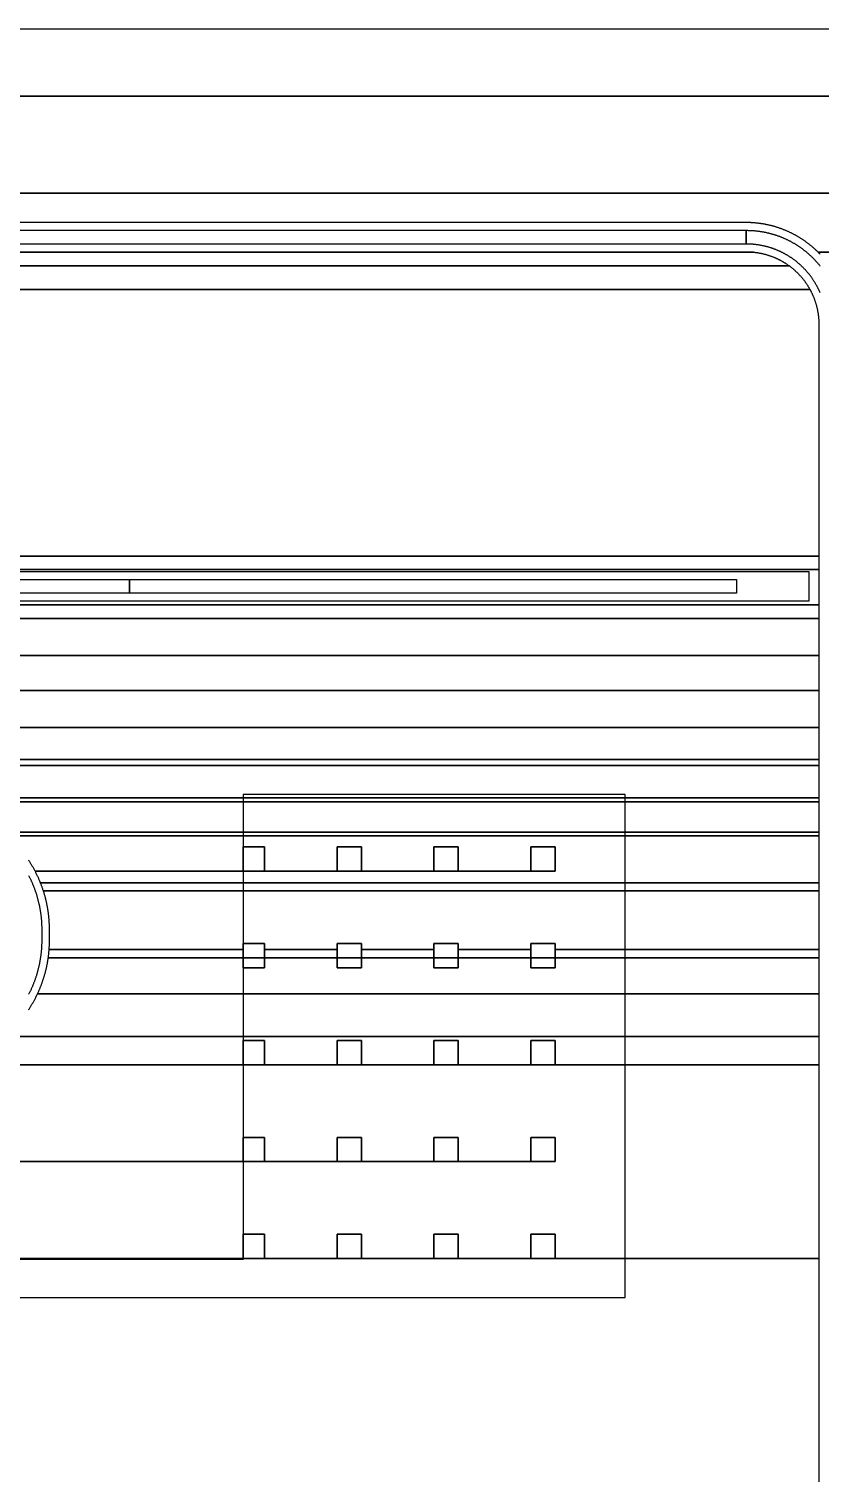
# Model space of a CAD drawing. Extents: x -3500 to 3500, y -3500 to 3500.
# Drawn here: x 1519 to 2336, y 816 to 2307 of the extents above; entities that cross this region are included whole.
import ezdxf

# ---------------------------------------------------------------- set-up
doc = ezdxf.new("R2010")
doc.units = 0
for name, color, linetype in [('L5D0', 3, 'CONTINUOUS'), ('L5D100', 7, 'CONTINUOUS'), ('L5D101', 6, 'CONTINUOUS'), ('L5D11', 2, 'CONTINUOUS'), ('L5D99', 4, 'CONTINUOUS')]:
    doc.layers.add(name, color=color, linetype=linetype)

# ---------------------------------------------------------------- blocks, each defined once
blk = doc.blocks.new('ground_main_5')
at = {"layer": 'L5D0'}
for points in [[(2336.341, 2074.2215), (2335.8945, 2074.6905), (2335.4455, 2075.1565), (2334.9935, 2075.62), (2334.5385, 2076.0805), (2334.0805, 2076.5385), (2333.62, 2076.9935), (2333.1565, 2077.4455), (2332.6905, 2077.8945), (2332.2215, 2078.341), (2331.75, 2078.7845), (2331.2755, 2079.225), (2330.7985, 2079.6625), (2330.319, 2080.097), (2329.8365, 2080.529), (2329.3515, 2080.9575), (2328.864, 2081.383), (2328.3735, 2081.806), (2327.8805, 2082.2255), (2327.385, 2082.642), (2326.887, 2083.0555), (2326.3865, 2083.466), (2325.8835, 2083.8735), (2325.378, 2084.278), (2324.87, 2084.679), (2324.359, 2085.077), (2323.8465, 2085.472), (2323.331, 2085.8635), (2322.813, 2086.252), (2322.293, 2086.6375), (2321.7705, 2087.0195), (2321.2455, 2087.3985), (2320.7185, 2087.774), (2320.1885, 2088.1465), (2319.657, 2088.5155), (2319.123, 2088.8815), (2318.5865, 2089.244), (2318.048, 2089.6035), (2317.5075, 2089.959), (2316.9645, 2090.312), (2316.4195, 2090.661), (2315.872, 2091.007), (2315.323, 2091.3495), (2314.7715, 2091.6885), (2314.218, 2092.024), (2313.662, 2092.3565), (2313.1045, 2092.685), (2312.545, 2093.0105), (2311.9835, 2093.3325), (2311.42, 2093.651), (2310.8545, 2093.966), (2310.287, 2094.2775), (2309.7175, 2094.5855), (2309.146, 2094.89), (2308.573, 2095.191), (2307.998, 2095.4885), (2307.421, 2095.7825), (2306.8425, 2096.0725), (2306.2625, 2096.3595), (2305.68, 2096.6425), (2305.0965, 2096.922), (2304.5105, 2097.198), (2303.9235, 2097.4705), (2303.3345, 2097.7395), (2302.744, 2098.0045), (2302.152, 2098.266), (2301.558, 2098.524), (2300.9625, 2098.778), (2300.3655, 2099.0285), (2299.767, 2099.2755), (2299.1675, 2099.5185), (2298.566, 2099.758), (2297.963, 2099.9935), (2297.3585, 2100.2255), (2296.753, 2100.454), (2296.1455, 2100.6785), (2295.537, 2100.899), (2294.927, 2101.116), (2294.316, 2101.3295), (2293.7035, 2101.539), (2293.0895, 2101.7445), (2292.4745, 2101.9465), (2291.8585, 2102.1445), (2291.241, 2102.339), (2290.622, 2102.5295), (2290.0025, 2102.7165), (2289.3815, 2102.899), (2288.759, 2103.0785), (2288.136, 2103.2535), (2287.512, 2103.425), (2286.8865, 2103.5925), (2286.26, 2103.756), (2285.633, 2103.916), (2285.0045, 2104.072), (2284.3755, 2104.224), (2283.745, 2104.372), (2283.114, 2104.5165), (2282.482, 2104.657), (2281.8495, 2104.7935), (2281.216, 2104.926), (2280.5815, 2105.055), (2279.946, 2105.1795), (2279.31, 2105.3005), (2278.6735, 2105.4175), (2278.036, 2105.5305), (2277.398, 2105.64), (2276.7595, 2105.745), (2276.12, 2105.8465), (2275.48, 2105.9435), (2274.8395, 2106.037), (2274.198, 2106.1265), (2273.5565, 2106.212), (2272.9145, 2106.2935), (2272.2715, 2106.371), (2271.6285, 2106.4445), (2270.985, 2106.5145), (2270.341, 2106.58), (2269.6965, 2106.6415), (2269.0515, 2106.6995), (2268.4065, 2106.753), (2267.761, 2106.803), (2267.1155, 2106.849), (2266.4695, 2106.8905), (2265.823, 2106.9285), (2265.1765, 2106.9625), (2264.53, 2106.9925), (2263.883, 2107.018), (2263.2365, 2107.04), (2262.589, 2107.058), (2261.942, 2107.072), (2261.2945, 2107.082), (2260.6475, 2107.088), (2260, 2107.09), (-2260, 2107.09)], [(-2260, 2076.91), (2260, 2076.91), (2260.5475, 2076.908), (2261.0945, 2076.902), (2261.642, 2076.892), (2262.189, 2076.878), (2262.736, 2076.86), (2263.2825, 2076.838), (2263.8295, 2076.812), (2264.376, 2076.782), (2264.922, 2076.748), (2265.468, 2076.71), (2266.014, 2076.668), (2266.559, 2076.6225), (2267.104, 2076.5725), (2267.649, 2076.5185), (2268.193, 2076.4605), (2268.737, 2076.399), (2269.28, 2076.333), (2269.823, 2076.263), (2270.365, 2076.1895), (2270.907, 2076.1115), (2271.448, 2076.03), (2271.9885, 2075.9445), (2272.5285, 2075.855), (2273.068, 2075.7615), (2273.6065, 2075.664), (2274.144, 2075.5625), (2274.6815, 2075.457), (2275.2175, 2075.348), (2275.753, 2075.235), (2276.2875, 2075.118), (2276.8215, 2074.997), (2277.3545, 2074.872), (2277.8865, 2074.7435), (2278.417, 2074.6105), (2278.947, 2074.474), (2279.476, 2074.334), (2280.004, 2074.1895), (2280.531, 2074.0415), (2281.057, 2073.8895), (2281.5815, 2073.734), (2282.105, 2073.5745), (2282.6275, 2073.411), (2283.1485, 2073.2435), (2283.6685, 2073.0725), (2284.187, 2072.898), (2284.7045, 2072.719), (2285.2205, 2072.537), (2285.735, 2072.3505), (2286.2485, 2072.161), (2286.76, 2071.967), (2287.2705, 2071.77), (2287.7795, 2071.5685), (2288.287, 2071.364), (2288.793, 2071.1555), (2289.2975, 2070.943), (2289.8005, 2070.727), (2290.302, 2070.5075), (2290.8015, 2070.2845), (2291.2995, 2070.0575), (2291.796, 2069.827), (2292.2905, 2069.593), (2292.7835, 2069.3555), (2293.275, 2069.114), (2293.7645, 2068.869), (2294.252, 2068.6205), (2294.738, 2068.3685), (2295.222, 2068.113), (2295.704, 2067.854), (2296.184, 2067.5915), (2296.6625, 2067.325), (2297.1385, 2067.0555), (2297.613, 2066.7825), (2298.085, 2066.506), (2298.5555, 2066.226), (2299.0235, 2065.9425), (2299.49, 2065.656), (2299.954, 2065.3655), (2300.4155, 2065.072), (2300.8755, 2064.775), (2301.333, 2064.475), (2301.7885, 2064.171), (2302.2415, 2063.864), (2302.692, 2063.554), (2303.141, 2063.2405), (2303.587, 2062.9235), (2304.031, 2062.6035), (2304.4725, 2062.28), (-2304.4725, 2062.28)], [(-2304.4725, 2062.28), (2304.4725, 2062.28), (2304.912, 2061.9535), (2305.3485, 2061.624), (2305.783, 2061.291), (2306.215, 2060.955), (2306.6445, 2060.6155), (2307.0715, 2060.2735), (2307.496, 2059.928), (2307.918, 2059.5795), (2308.3375, 2059.2275), (2308.754, 2058.873), (2309.1685, 2058.5155), (2309.58, 2058.1545), (2309.989, 2057.791), (2310.395, 2057.424), (2310.7985, 2057.0545), (2311.1995, 2056.682), (2311.5975, 2056.3065), (2311.993, 2055.928), (2312.3855, 2055.5465), (2312.7755, 2055.1625), (2313.1625, 2054.7755), (2313.5465, 2054.3855), (2313.928, 2053.993), (2314.3065, 2053.5975), (2314.682, 2053.1995), (2315.0545, 2052.7985), (2315.424, 2052.395), (2315.791, 2051.989), (2316.1545, 2051.58), (2316.5155, 2051.1685), (2316.873, 2050.754), (2317.2275, 2050.3375), (2317.5795, 2049.918), (2317.928, 2049.496), (2318.2735, 2049.0715), (2318.6155, 2048.6445), (2318.955, 2048.215), (2319.291, 2047.783), (2319.624, 2047.3485), (2319.9535, 2046.912), (2320.28, 2046.4725), (2320.6035, 2046.031), (2320.9235, 2045.587), (2321.2405, 2045.141), (2321.554, 2044.692), (2321.864, 2044.2415), (2322.171, 2043.7885), (2322.475, 2043.333), (2322.775, 2042.8755), (2323.072, 2042.4155), (2323.3655, 2041.954), (2323.656, 2041.49), (2323.9425, 2041.0235), (2324.226, 2040.5555), (2324.506, 2040.085), (2324.7825, 2039.613), (2325.0555, 2039.1385), (2325.325, 2038.6625), (2325.5915, 2038.184), (2325.854, 2037.704), (2326.113, 2037.222), (2326.3685, 2036.738), (2326.6205, 2036.252), (2326.869, 2035.7645), (2327.114, 2035.275), (2327.3555, 2034.7835), (2327.593, 2034.2905), (2327.827, 2033.796), (2328.0575, 2033.2995), (2328.2845, 2032.8015), (2328.5075, 2032.302), (2328.727, 2031.8005), (2328.943, 2031.2975), (2329.1555, 2030.793), (2329.364, 2030.287), (2329.5685, 2029.7795), (2329.77, 2029.2705), (2329.967, 2028.76), (2330.161, 2028.2485), (2330.3505, 2027.735), (2330.537, 2027.2205), (2330.719, 2026.7045), (2330.898, 2026.187), (2331.0725, 2025.6685), (2331.2435, 2025.1485), (2331.411, 2024.6275), (2331.5745, 2024.105), (2331.734, 2023.5815), (2331.8895, 2023.057), (2332.0415, 2022.531), (2332.1895, 2022.004), (2332.334, 2021.476), (2332.474, 2020.947), (2332.6105, 2020.417), (2332.7435, 2019.8865), (2332.872, 2019.3545), (2332.997, 2018.8215), (2333.118, 2018.2875), (2333.235, 2017.753), (2333.348, 2017.2175), (2333.457, 2016.6815), (2333.5625, 2016.144), (2333.664, 2015.6065), (2333.7615, 2015.068), (2333.855, 2014.5285), (2333.9445, 2013.9885), (2334.03, 2013.448), (2334.1115, 2012.907), (2334.1895, 2012.365), (2334.263, 2011.823), (2334.333, 2011.28), (2334.399, 2010.737), (2334.4605, 2010.193), (2334.5185, 2009.649), (2334.5725, 2009.104), (2334.6225, 2008.559), (2334.668, 2008.014), (2334.71, 2007.468), (2334.748, 2006.922), (2334.782, 2006.376), (2334.812, 2005.8295), (2334.838, 2005.2825), (2334.86, 2004.736), (2334.878, 2004.189), (2334.892, 2003.642), (2334.902, 2003.0945), (2334.908, 2002.5475), (2334.91, 2002), (2334.91, 1748.689), (-396.5985, 1748.689)], [(-396.5985, 1748.689), (2334.91, 1748.689), (2334.91, 1698.2435), (577.7425, 1698.2435)], [(634.961, 1716.41), (2324.91, 1716.41), (2324.91, 1746.59), (634.961, 1746.59)], [(577.7425, 1698.2435), (2334.91, 1698.2435), (2334.91, 1623.922), (535.9925, 1623.922)], [(535.9925, 1623.922), (2334.91, 1623.922), (2334.91, 1552.5415), (551.266, 1552.5415)], [(551.266, 1552.5415), (2334.91, 1552.5415), (2334.91, 1513.103), (599.611, 1513.103)], [(599.611, 1513.103), (2334.91, 1513.103), (2334.91, 1477.758), (1492.475, 1477.758)], [(1492.475, 1477.758), (2334.91, 1477.758), (2334.91, 1417.061), (1534.143, 1417.061), (1533.966, 1417.6045), (1533.7395, 1418.2885), (1533.5085, 1418.9715), (1533.274, 1419.6525), (1533.036, 1420.333), (1532.794, 1421.0115), (1532.548, 1421.689), (1532.2985, 1422.365), (1532.045, 1423.0395), (1531.788, 1423.713), (1531.527, 1424.3845), (1531.2625, 1425.055), (1530.994, 1425.724), (1530.722, 1426.391), (1530.446, 1427.057), (1530.1665, 1427.721), (1529.8835, 1428.384), (1529.5965, 1429.045), (1529.306, 1429.7045), (1529.012, 1430.3625), (1528.714, 1431.0185), (1528.4125, 1431.673), (1528.107, 1432.326), (1527.7985, 1432.977), (1527.486, 1433.6265), (1527.17, 1434.274), (1526.8505, 1434.92), (1526.527, 1435.564), (1526.2005, 1436.2065), (1525.87, 1436.847), (1525.536, 1437.4855), (1525.1985, 1438.122), (1524.8575, 1438.757), (1524.513, 1439.39), (1524.165, 1440.021), (1523.813, 1440.65), (1523.458, 1441.277), (1523.0995, 1441.902), (1522.7375, 1442.525), (1522.372, 1443.1465), (1522.003, 1443.7655), (1521.6305, 1444.3825), (1521.2545, 1444.997), (1520.8755, 1445.61), (1520.4925, 1446.2205), (1520.1065, 1446.829), (1519.717, 1447.4355), (1519.3245, 1448.0395), (1518.928, 1448.6415)], [(1518.928, 1294.3585), (1519.3245, 1294.9605), (1519.717, 1295.5645), (1520.1065, 1296.171), (1520.4925, 1296.7795), (1520.8755, 1297.39), (1521.2545, 1298.003), (1521.6305, 1298.6175), (1522.003, 1299.2345), (1522.372, 1299.8535), (1522.7375, 1300.475), (1523.0995, 1301.098), (1523.458, 1301.723), (1523.813, 1302.35), (1524.165, 1302.979), (1524.513, 1303.61), (1524.8575, 1304.243), (1525.1985, 1304.878), (1525.536, 1305.5145), (1525.87, 1306.153), (1526.2005, 1306.7935), (1526.527, 1307.436), (1526.8505, 1308.08), (1527.17, 1308.726), (1527.486, 1309.3735), (1527.7985, 1310.023), (1528.107, 1310.674), (1528.4125, 1311.327), (1528.714, 1311.9815), (1529.012, 1312.6375), (1529.306, 1313.2955), (1529.5965, 1313.955), (1529.8835, 1314.616), (1530.1665, 1315.279), (1530.446, 1315.943), (1530.722, 1316.609), (1530.994, 1317.276), (1531.2625, 1317.945), (1531.527, 1318.6155), (1531.788, 1319.287), (1532.045, 1319.9605), (1532.2985, 1320.635), (1532.548, 1321.311), (1532.794, 1321.9885), (1533.036, 1322.667), (1533.274, 1323.3475), (1533.5085, 1324.0285), (1533.7395, 1324.7115), (1533.966, 1325.3955), (1534.1895, 1326.0805), (1534.4085, 1326.767), (1534.624, 1327.455), (1534.8355, 1328.1435), (1535.0435, 1328.834), (1535.247, 1329.525), (1535.447, 1330.2175), (1535.6435, 1330.9105), (1535.836, 1331.605), (1536.024, 1332.301), (1536.209, 1332.9975), (1536.3895, 1333.695), (1536.5665, 1334.3935), (1536.739, 1335.0935), (1536.908, 1335.794), (1537.0735, 1336.4955), (1537.2345, 1337.1975), (1537.392, 1337.901), (1537.545, 1338.605), (1537.6945, 1339.31), (1537.84, 1340.016), (1537.9815, 1340.7225), (1538.1195, 1341.43), (1538.253, 1342.138), (1538.383, 1342.847), (1538.5085, 1343.5565), (1538.6305, 1344.2665), (1538.7485, 1344.9775), (1538.862, 1345.6895), (1538.972, 1346.4015), (1539.078, 1347.1145), (1539.18, 1347.8275), (2334.91, 1347.8275), (2334.91, 1266.59), (1494.1125, 1266.59)], [(1494.1125, 1266.59), (2334.91, 1266.59), (2334.91, 786.8215)]]:
    blk.add_lwpolyline(points, dxfattribs=at)
blk.add_lwpolyline([(1539.18, 1347.8275), (1539.278, 1348.5415), (1539.3725, 1349.256), (1539.4625, 1349.971), (1539.5485, 1350.6865), (1539.6305, 1351.4025), (1539.7085, 1352.119), (1539.783, 1352.836), (1539.853, 1353.553), (1539.919, 1354.2705), (1539.9815, 1354.9885), (1540.0395, 1355.707), (1540.0935, 1356.4255), (1540.1435, 1357.1445), (1540.19, 1357.8635), (1540.232, 1358.583), (1540.27, 1359.3025), (1540.304, 1360.0225), (1540.334, 1360.7425), (1540.3605, 1361.4625), (1540.3825, 1362.183), (1540.4005, 1362.9035), (1540.4145, 1363.624), (1540.4245, 1364.3445), (1540.4305, 1365.065), (1540.4325, 1365.7855), (1540.4325, 1377.2145), (1540.4305, 1377.935), (1540.4245, 1378.6555), (1540.4145, 1379.376), (1540.4005, 1380.0965), (1540.3825, 1380.817), (1540.3605, 1381.5375), (1540.334, 1382.2575), (1540.304, 1382.9775), (1540.27, 1383.6975), (1540.232, 1384.417), (1540.19, 1385.1365), (1540.1435, 1385.8555), (1540.0935, 1386.5745), (1540.0395, 1387.293), (1539.9815, 1388.0115), (1539.919, 1388.7295), (1539.853, 1389.447), (1539.783, 1390.164), (1539.7085, 1390.881), (1539.6305, 1391.5975), (1539.5485, 1392.3135), (1539.4625, 1393.029), (1539.3725, 1393.744), (1539.278, 1394.4585), (1539.18, 1395.1725), (1539.078, 1395.8855), (1538.972, 1396.5985), (1538.862, 1397.3105), (1538.7485, 1398.0225), (1538.6305, 1398.7335), (1538.5085, 1399.4435), (1538.383, 1400.153), (1538.253, 1400.862), (1538.1195, 1401.57), (1537.9815, 1402.2775), (1537.84, 1402.984), (1537.6945, 1403.69), (1537.545, 1404.395), (1537.392, 1405.099), (1537.2345, 1405.8025), (1537.0735, 1406.5045), (1536.908, 1407.206), (1536.739, 1407.9065), (1536.5665, 1408.6065), (1536.3895, 1409.305), (1536.209, 1410.0025), (1536.024, 1410.699), (1535.836, 1411.395), (1535.6435, 1412.0895), (1535.447, 1412.7825), (1535.247, 1413.475), (1535.0435, 1414.166), (1534.8355, 1414.8565), (1534.624, 1415.545), (1534.4085, 1416.233), (1534.1895, 1416.9195), (1534.143, 1417.061), (2334.91, 1417.061), (2334.91, 1347.8275)], close=True, dxfattribs=at)
blk = doc.blocks.new('TOP_main_5_Cheese_diff')
at = {"layer": 'L5D101'}
for points in [[(1740.4, 1437.5), (1740.4, 1462.5), (1762.5, 1462.5), (1762.5, 1437.5)], [(1837.5, 1437.5), (1837.5, 1462.5), (1862.5, 1462.5), (1862.5, 1437.5)], [(1937.5, 1437.5), (1937.5, 1462.5), (1962.5, 1462.5), (1962.5, 1437.5)], [(2037.5, 1437.5), (2037.5, 1462.5), (2062.5, 1462.5), (2062.5, 1437.5)], [(1740.4, 1337.5), (1740.4, 1362.5), (1762.5, 1362.5), (1762.5, 1337.5)], [(1837.5, 1337.5), (1837.5, 1362.5), (1862.5, 1362.5), (1862.5, 1337.5)], [(1937.5, 1337.5), (1937.5, 1362.5), (1962.5, 1362.5), (1962.5, 1337.5)], [(2037.5, 1337.5), (2037.5, 1362.5), (2062.5, 1362.5), (2062.5, 1337.5)], [(1740.4, 1237.5), (1740.4, 1262.5), (1762.5, 1262.5), (1762.5, 1237.5)], [(1837.5, 1237.5), (1837.5, 1262.5), (1862.5, 1262.5), (1862.5, 1237.5)], [(1937.5, 1237.5), (1937.5, 1262.5), (1962.5, 1262.5), (1962.5, 1237.5)], [(2037.5, 1237.5), (2037.5, 1262.5), (2062.5, 1262.5), (2062.5, 1237.5)], [(1740.4, 1137.5), (1740.4, 1162.5), (1762.5, 1162.5), (1762.5, 1137.5)], [(1837.5, 1137.5), (1837.5, 1162.5), (1862.5, 1162.5), (1862.5, 1137.5)], [(1937.5, 1137.5), (1937.5, 1162.5), (1962.5, 1162.5), (1962.5, 1137.5)], [(2037.5, 1137.5), (2037.5, 1162.5), (2062.5, 1162.5), (2062.5, 1137.5)], [(1740.4, 1037.5), (1740.4, 1062.5), (1762.5, 1062.5), (1762.5, 1037.5)], [(1837.5, 1037.5), (1837.5, 1062.5), (1862.5, 1062.5), (1862.5, 1037.5)], [(1937.5, 1037.5), (1937.5, 1062.5), (1962.5, 1062.5), (1962.5, 1037.5)], [(2037.5, 1037.5), (2037.5, 1062.5), (2062.5, 1062.5), (2062.5, 1037.5)]]:
    blk.add_lwpolyline(points, close=True, dxfattribs=at)
blk = doc.blocks.new('TOP_main_5_Cheese_100')
at = {"layer": 'L5D100'}
for points in [[(-2637.5, 2137.5), (2637.5, 2137.5)], [(2637.5, 2137.5), (-2637.5, 2137.5)], [(-2637.5, 2237.5), (2637.5, 2237.5)], [(2637.5, 2237.5), (-2637.5, 2237.5)], [(3500, 2076.5385), (2334.0805, 2076.5385), (2333.62, 2076.9935), (2333.1565, 2077.4455), (2332.6905, 2077.8945), (2332.2215, 2078.341), (2331.75, 2078.7845), (2331.2755, 2079.225), (2330.7985, 2079.6625), (2330.319, 2080.097), (2329.8365, 2080.529), (2329.3515, 2080.9575), (2328.864, 2081.383), (2328.3735, 2081.806), (2327.8805, 2082.2255), (2327.385, 2082.642), (2326.887, 2083.0555), (2326.3865, 2083.466), (2325.8835, 2083.8735), (2325.378, 2084.278), (2324.87, 2084.679), (2324.359, 2085.077), (2323.8465, 2085.472), (2323.331, 2085.8635), (2322.813, 2086.252), (2322.293, 2086.6375), (2321.7705, 2087.0195), (2321.2455, 2087.3985), (2320.7185, 2087.774), (2320.1885, 2088.1465), (2319.657, 2088.5155), (2319.123, 2088.8815), (2318.5865, 2089.244), (2318.048, 2089.6035), (2317.5075, 2089.959), (2316.9645, 2090.312), (2316.4195, 2090.661), (2315.872, 2091.007), (2315.323, 2091.3495), (2314.7715, 2091.6885), (2314.218, 2092.024), (2313.662, 2092.3565), (2313.1045, 2092.685), (2312.545, 2093.0105), (2311.9835, 2093.3325), (2311.42, 2093.651), (2310.8545, 2093.966), (2310.287, 2094.2775), (2309.7175, 2094.5855), (2309.146, 2094.89), (2308.573, 2095.191), (2307.998, 2095.4885), (2307.421, 2095.7825), (2306.8425, 2096.0725), (2306.2625, 2096.3595), (2305.68, 2096.6425), (2305.0965, 2096.922), (2304.5105, 2097.198), (2303.9235, 2097.4705), (2303.3345, 2097.7395), (2302.744, 2098.0045), (2302.152, 2098.266), (2301.558, 2098.524), (2300.9625, 2098.778), (2300.3655, 2099.0285), (2299.767, 2099.2755), (2299.1675, 2099.5185), (2298.566, 2099.758), (2297.963, 2099.9935), (2297.3585, 2100.2255), (2296.753, 2100.454), (2296.1455, 2100.6785), (2295.537, 2100.899), (2294.927, 2101.116), (2294.316, 2101.3295), (2293.7035, 2101.539), (2293.0895, 2101.7445), (2292.4745, 2101.9465), (2291.8585, 2102.1445), (2291.241, 2102.339), (2290.622, 2102.5295), (2290.0025, 2102.7165), (2289.3815, 2102.899), (2288.759, 2103.0785), (2288.136, 2103.2535), (2287.512, 2103.425), (2286.8865, 2103.5925), (2286.26, 2103.756), (2285.633, 2103.916), (2285.0045, 2104.072), (2284.3755, 2104.224), (2283.745, 2104.372), (2283.114, 2104.5165), (2282.482, 2104.657), (2281.8495, 2104.7935), (2281.216, 2104.926), (2280.5815, 2105.055), (2279.946, 2105.1795), (2279.31, 2105.3005), (2278.6735, 2105.4175), (2278.036, 2105.5305), (2277.398, 2105.64), (2276.7595, 2105.745), (2276.12, 2105.8465), (2275.48, 2105.9435), (2274.8395, 2106.037), (2274.198, 2106.1265), (2273.5565, 2106.212), (2272.9145, 2106.2935), (2272.2715, 2106.371), (2271.6285, 2106.4445), (2270.985, 2106.5145), (2270.341, 2106.58), (2269.6965, 2106.6415), (2269.0515, 2106.6995), (2268.4065, 2106.753), (2267.761, 2106.803), (2267.1155, 2106.849), (2266.4695, 2106.8905), (2265.823, 2106.9285), (2265.1765, 2106.9625), (2264.53, 2106.9925), (2263.883, 2107.018), (2263.2365, 2107.04), (2262.589, 2107.058), (2261.942, 2107.072), (2261.2945, 2107.082), (2260.6475, 2107.088), (2260, 2107.09), (-2260, 2107.09)], [(-2267.448, 2076.5385), (2267.448, 2076.5385), (2267.649, 2076.5185), (2268.193, 2076.4605), (2268.737, 2076.399), (2269.28, 2076.333), (2269.823, 2076.263), (2270.365, 2076.1895), (2270.907, 2076.1115), (2271.448, 2076.03), (2271.9885, 2075.9445), (2272.5285, 2075.855), (2273.068, 2075.7615), (2273.6065, 2075.664), (2274.144, 2075.5625), (2274.6815, 2075.457), (2275.2175, 2075.348), (2275.753, 2075.235), (2276.2875, 2075.118), (2276.8215, 2074.997), (2277.3545, 2074.872), (2277.8865, 2074.7435), (2278.417, 2074.6105), (2278.947, 2074.474), (2279.476, 2074.334), (2280.004, 2074.1895), (2280.531, 2074.0415), (2281.057, 2073.8895), (2281.5815, 2073.734), (2282.105, 2073.5745), (2282.6275, 2073.411), (2283.1485, 2073.2435), (2283.6685, 2073.0725), (2284.187, 2072.898), (2284.7045, 2072.719), (2285.2205, 2072.537), (2285.735, 2072.3505), (2286.2485, 2072.161), (2286.76, 2071.967), (2287.2705, 2071.77), (2287.7795, 2071.5685), (2288.287, 2071.364), (2288.793, 2071.1555), (2289.2975, 2070.943), (2289.8005, 2070.727), (2290.302, 2070.5075), (2290.8015, 2070.2845), (2291.2995, 2070.0575), (2291.796, 2069.827), (2292.2905, 2069.593), (2292.7835, 2069.3555), (2293.275, 2069.114), (2293.7645, 2068.869), (2294.252, 2068.6205), (2294.738, 2068.3685), (2295.222, 2068.113), (2295.704, 2067.854), (2296.184, 2067.5915), (2296.6625, 2067.325), (2297.1385, 2067.0555), (2297.613, 2066.7825), (2298.085, 2066.506), (2298.5555, 2066.226), (2299.0235, 2065.9425), (2299.49, 2065.656), (2299.954, 2065.3655), (2300.4155, 2065.072), (2300.8755, 2064.775), (2301.333, 2064.475), (2301.7885, 2064.171), (2302.2415, 2063.864), (2302.692, 2063.554), (2303.141, 2063.2405), (2303.587, 2062.9235), (2304.031, 2062.6035), (2304.4725, 2062.28), (2304.912, 2061.9535), (2305.3485, 2061.624), (2305.783, 2061.291), (2306.215, 2060.955), (2306.6445, 2060.6155), (2307.0715, 2060.2735), (2307.496, 2059.928), (2307.918, 2059.5795), (2308.3375, 2059.2275), (2308.754, 2058.873), (2309.1685, 2058.5155), (2309.58, 2058.1545), (2309.989, 2057.791), (2310.395, 2057.424), (2310.7985, 2057.0545), (2311.1995, 2056.682), (2311.5975, 2056.3065), (2311.993, 2055.928), (2312.3855, 2055.5465), (2312.7755, 2055.1625), (2313.1625, 2054.7755), (2313.5465, 2054.3855), (2313.928, 2053.993), (2314.3065, 2053.5975), (2314.682, 2053.1995), (2315.0545, 2052.7985), (2315.424, 2052.395), (2315.791, 2051.989), (2316.1545, 2051.58), (2316.5155, 2051.1685), (2316.873, 2050.754), (2317.2275, 2050.3375), (2317.5795, 2049.918), (2317.928, 2049.496), (2318.2735, 2049.0715), (2318.6155, 2048.6445), (2318.955, 2048.215), (2319.291, 2047.783), (2319.624, 2047.3485), (2319.9535, 2046.912), (2320.28, 2046.4725), (2320.6035, 2046.031), (2320.9235, 2045.587), (2321.2405, 2045.141), (2321.554, 2044.692), (2321.864, 2044.2415), (2322.171, 2043.7885), (2322.475, 2043.333), (2322.775, 2042.8755), (2323.072, 2042.4155), (2323.3655, 2041.954), (2323.656, 2041.49), (2323.9425, 2041.0235), (2324.226, 2040.5555), (2324.506, 2040.085), (2324.7825, 2039.613), (2325.0555, 2039.1385), (2325.325, 2038.6625), (2325.5915, 2038.184), (2325.6125, 2038.1455), (-2325.6125, 2038.1455)], [(-2260, 2076.91), (2260, 2076.91), (2260.5475, 2076.908), (2261.0945, 2076.902), (2261.642, 2076.892), (2262.189, 2076.878), (2262.736, 2076.86), (2263.2825, 2076.838), (2263.8295, 2076.812), (2264.376, 2076.782), (2264.922, 2076.748), (2265.468, 2076.71), (2266.014, 2076.668), (2266.559, 2076.6225), (2267.104, 2076.5725), (2267.448, 2076.5385), (-2267.448, 2076.5385)], [(2336.341, 2074.2215), (2335.8945, 2074.6905), (2335.4455, 2075.1565), (2334.9935, 2075.62), (2334.5385, 2076.0805), (2334.0805, 2076.5385), (3500, 2076.5385)], [(-2325.6125, 2038.1455), (2325.6125, 2038.1455), (2325.854, 2037.704), (2326.113, 2037.222), (2326.3685, 2036.738), (2326.6205, 2036.252), (2326.869, 2035.7645), (2327.114, 2035.275), (2327.3555, 2034.7835), (2327.593, 2034.2905), (2327.827, 2033.796), (2328.0575, 2033.2995), (2328.2845, 2032.8015), (2328.5075, 2032.302), (2328.727, 2031.8005), (2328.943, 2031.2975), (2329.1555, 2030.793), (2329.364, 2030.287), (2329.5685, 2029.7795), (2329.77, 2029.2705), (2329.967, 2028.76), (2330.161, 2028.2485), (2330.3505, 2027.735), (2330.537, 2027.2205), (2330.719, 2026.7045), (2330.898, 2026.187), (2331.0725, 2025.6685), (2331.2435, 2025.1485), (2331.411, 2024.6275), (2331.5745, 2024.105), (2331.734, 2023.5815), (2331.8895, 2023.057), (2332.0415, 2022.531), (2332.1895, 2022.004), (2332.334, 2021.476), (2332.474, 2020.947), (2332.6105, 2020.417), (2332.7435, 2019.8865), (2332.872, 2019.3545), (2332.997, 2018.8215), (2333.118, 2018.2875), (2333.235, 2017.753), (2333.348, 2017.2175), (2333.457, 2016.6815), (2333.5625, 2016.144), (2333.664, 2015.6065), (2333.7615, 2015.068), (2333.855, 2014.5285), (2333.9445, 2013.9885), (2334.03, 2013.448), (2334.1115, 2012.907), (2334.1895, 2012.365), (2334.263, 2011.823), (2334.333, 2011.28), (2334.399, 2010.737), (2334.4605, 2010.193), (2334.5185, 2009.649), (2334.5725, 2009.104), (2334.6225, 2008.559), (2334.668, 2008.014), (2334.71, 2007.468), (2334.748, 2006.922), (2334.782, 2006.376), (2334.812, 2005.8295), (2334.838, 2005.2825), (2334.86, 2004.736), (2334.878, 2004.189), (2334.892, 2003.642), (2334.902, 2003.0945), (2334.908, 2002.5475), (2334.91, 2002), (2334.91, 1762.5), (-2334.91, 1762.5)], [(262.5, 1762.5), (2334.91, 1762.5), (2334.91, 1712.2545), (606.5515, 1712.2545)], [(634.961, 1716.41), (2324.91, 1716.41), (2324.91, 1746.59), (634.961, 1746.59)], [(606.5515, 1712.2545), (2334.91, 1712.2545), (2334.91, 1660.152), (545.5405, 1660.152)], [(545.5405, 1660.152), (2334.91, 1660.152), (2334.91, 1585.6115), (537.8385, 1585.6115)], [(537.8385, 1585.6115), (2334.91, 1585.6115), (2334.91, 1546.3165), (555.5685, 1546.3165)], [(555.5685, 1546.3165), (2334.91, 1546.3165), (2334.91, 1509.037), (613.0635, 1509.037)], [(613.0635, 1509.037), (2334.91, 1509.037), (2334.91, 1473.826), (1497.104, 1473.826)], [(1497.104, 1473.826), (2334.91, 1473.826), (2334.91, 1425.209), (1531.2005, 1425.209), (1530.994, 1425.724), (1530.722, 1426.391), (1530.446, 1427.057), (1530.1665, 1427.721), (1529.8835, 1428.384), (1529.5965, 1429.045), (1529.306, 1429.7045), (1529.012, 1430.3625), (1528.714, 1431.0185), (1528.4125, 1431.673), (1528.107, 1432.326), (1527.7985, 1432.977), (1527.486, 1433.6265), (1527.17, 1434.274), (1526.8505, 1434.92), (1526.527, 1435.564), (1526.2005, 1436.2065), (1525.87, 1436.847), (1525.536, 1437.4855), (1525.528, 1437.5), (1740.4325, 1437.5), (1762.5, 1437.5), (1837.5, 1437.5), (1862.5, 1437.5), (1937.5, 1437.5), (1962.5, 1437.5), (2037.5, 1437.5), (2062.5, 1437.5), (2062.5, 1462.5), (2037.5, 1462.5), (2037.5, 1437.5), (1962.5, 1437.5), (1962.5, 1462.5), (1937.5, 1462.5), (1937.5, 1437.5), (1862.5, 1437.5), (1862.5, 1462.5), (1837.5, 1462.5), (1837.5, 1437.5), (1762.5, 1437.5), (1762.5, 1462.5), (1740.4325, 1462.5), (1740.4325, 1437.5), (1525.528, 1437.5), (1525.1985, 1438.122), (1524.8575, 1438.757), (1524.513, 1439.39), (1524.165, 1440.021), (1523.813, 1440.65), (1523.458, 1441.277), (1523.0995, 1441.902), (1522.7375, 1442.525), (1522.372, 1443.1465), (1522.003, 1443.7655), (1521.6305, 1444.3825), (1521.2545, 1444.997), (1520.8755, 1445.61), (1520.4925, 1446.2205), (1520.1065, 1446.829), (1519.717, 1447.4355), (1519.3245, 1448.0395), (1518.928, 1448.6415)], [(1518.928, 1294.3585), (1519.3245, 1294.9605), (1519.717, 1295.5645), (1520.1065, 1296.171), (1520.4925, 1296.7795), (1520.8755, 1297.39), (1521.2545, 1298.003), (1521.6305, 1298.6175), (1522.003, 1299.2345), (1522.372, 1299.8535), (1522.7375, 1300.475), (1523.0995, 1301.098), (1523.458, 1301.723), (1523.813, 1302.35), (1524.165, 1302.979), (1524.513, 1303.61), (1524.8575, 1304.243), (1525.1985, 1304.878), (1525.536, 1305.5145), (1525.87, 1306.153), (1526.2005, 1306.7935), (1526.527, 1307.436), (1526.8505, 1308.08), (1527.17, 1308.726), (1527.486, 1309.3735), (1527.7985, 1310.023), (1528.107, 1310.674), (2334.91, 1310.674), (2334.91, 1237.5), (2062.5, 1237.5), (2062.5, 1262.5), (2037.5, 1262.5), (2037.5, 1237.5), (1962.5, 1237.5), (1962.5, 1262.5), (1937.5, 1262.5), (1937.5, 1237.5), (1862.5, 1237.5), (1862.5, 1262.5), (1837.5, 1262.5), (1837.5, 1237.5), (1762.5, 1237.5), (1762.5, 1262.5), (1740.4325, 1262.5), (1740.4325, 1237.5), (1427.812, 1237.5)], [(653.4365, 1137.5), (1740.4325, 1137.5), (1762.5, 1137.5), (1837.5, 1137.5), (1862.5, 1137.5), (1937.5, 1137.5), (1962.5, 1137.5), (2037.5, 1137.5), (2062.5, 1137.5), (2062.5, 1162.5), (2037.5, 1162.5), (2037.5, 1137.5), (1962.5, 1137.5), (1962.5, 1162.5), (1937.5, 1162.5), (1937.5, 1137.5), (1862.5, 1137.5), (1862.5, 1162.5), (1837.5, 1162.5), (1837.5, 1137.5), (1762.5, 1137.5), (1762.5, 1162.5), (1740.4325, 1162.5), (1740.4325, 1137.5), (653.4365, 1137.5)], [(1427.812, 1237.5), (2334.91, 1237.5), (2334.91, 1037.5), (2062.5, 1037.5), (2062.5, 1062.5), (2037.5, 1062.5), (2037.5, 1037.5), (1962.5, 1037.5), (1962.5, 1062.5), (1937.5, 1062.5), (1937.5, 1037.5), (1862.5, 1037.5), (1862.5, 1062.5), (1837.5, 1062.5), (1837.5, 1037.5), (1762.5, 1037.5), (1762.5, 1062.5), (1740.4325, 1062.5), (1740.4325, 1037.5), (653.4365, 1037.5)], [(-2334.91, 1037.5), (2334.91, 1037.5), (2334.91, 797.063), (2324.91, 797.063), (2324.91, 797.135), (459.8255, 797.135), (459.14, 797.133), (458.4545, 797.127), (457.7685, 797.117), (457.083, 797.103), (456.3975, 797.085), (455.712, 797.063), (-559.255, 797.063)]]:
    blk.add_lwpolyline(points, dxfattribs=at)
for points in [[(1540.0915, 1356.3985), (1540.0935, 1356.4255), (1540.1435, 1357.1445), (1540.19, 1357.8635), (1540.232, 1358.583), (1540.27, 1359.3025), (1540.304, 1360.0225), (1540.334, 1360.7425), (1540.3605, 1361.4625), (1540.3825, 1362.183), (1540.4005, 1362.9035), (1540.4145, 1363.624), (1540.4245, 1364.3445), (1540.4305, 1365.065), (1540.4325, 1365.7855), (1540.4325, 1377.2145), (1540.4305, 1377.935), (1540.4245, 1378.6555), (1540.4145, 1379.376), (1540.4005, 1380.0965), (1540.3825, 1380.817), (1540.3605, 1381.5375), (1540.334, 1382.2575), (1540.304, 1382.9775), (1540.27, 1383.6975), (1540.232, 1384.417), (1540.19, 1385.1365), (1540.1435, 1385.8555), (1540.0935, 1386.5745), (1540.0395, 1387.293), (1539.9815, 1388.0115), (1539.919, 1388.7295), (1539.853, 1389.447), (1539.783, 1390.164), (1539.7085, 1390.881), (1539.6305, 1391.5975), (1539.5485, 1392.3135), (1539.4625, 1393.029), (1539.3725, 1393.744), (1539.278, 1394.4585), (1539.18, 1395.1725), (1539.078, 1395.8855), (1538.972, 1396.5985), (1538.862, 1397.3105), (1538.7485, 1398.0225), (1538.6305, 1398.7335), (1538.5085, 1399.4435), (1538.383, 1400.153), (1538.253, 1400.862), (1538.1195, 1401.57), (1537.9815, 1402.2775), (1537.84, 1402.984), (1537.6945, 1403.69), (1537.545, 1404.395), (1537.392, 1405.099), (1537.2345, 1405.8025), (1537.0735, 1406.5045), (1536.908, 1407.206), (1536.739, 1407.9065), (1536.5665, 1408.6065), (1536.3895, 1409.305), (1536.209, 1410.0025), (1536.024, 1410.699), (1535.836, 1411.395), (1535.6435, 1412.0895), (1535.447, 1412.7825), (1535.247, 1413.475), (1535.0435, 1414.166), (1534.8355, 1414.8565), (1534.624, 1415.545), (1534.4085, 1416.233), (1534.1895, 1416.9195), (1534.143, 1417.061), (1533.966, 1417.6045), (1533.7395, 1418.2885), (1533.5085, 1418.9715), (1533.274, 1419.6525), (1533.036, 1420.333), (1532.794, 1421.0115), (1532.548, 1421.689), (1532.2985, 1422.365), (1532.045, 1423.0395), (1531.788, 1423.713), (1531.527, 1424.3845), (1531.2625, 1425.055), (1531.2005, 1425.209), (2334.91, 1425.209), (2334.91, 1356.3985), (2062.5, 1356.3985), (2062.5, 1362.5), (2037.5, 1362.5), (2037.5, 1356.3985), (1962.5, 1356.3985), (1962.5, 1362.5), (1937.5, 1362.5), (1937.5, 1356.3985), (1862.5, 1356.3985), (1862.5, 1362.5), (1837.5, 1362.5), (1837.5, 1356.3985), (1762.5, 1356.3985), (1762.5, 1362.5), (1740.4325, 1362.5), (1740.4325, 1356.3985)], [(1528.107, 1310.674), (1528.4125, 1311.327), (1528.714, 1311.9815), (1529.012, 1312.6375), (1529.306, 1313.2955), (1529.5965, 1313.955), (1529.8835, 1314.616), (1530.1665, 1315.279), (1530.446, 1315.943), (1530.722, 1316.609), (1530.994, 1317.276), (1531.2625, 1317.945), (1531.527, 1318.6155), (1531.788, 1319.287), (1532.045, 1319.9605), (1532.2985, 1320.635), (1532.548, 1321.311), (1532.794, 1321.9885), (1533.036, 1322.667), (1533.274, 1323.3475), (1533.5085, 1324.0285), (1533.7395, 1324.7115), (1533.966, 1325.3955), (1534.1895, 1326.0805), (1534.4085, 1326.767), (1534.624, 1327.455), (1534.8355, 1328.1435), (1535.0435, 1328.834), (1535.247, 1329.525), (1535.447, 1330.2175), (1535.6435, 1330.9105), (1535.836, 1331.605), (1536.024, 1332.301), (1536.209, 1332.9975), (1536.3895, 1333.695), (1536.5665, 1334.3935), (1536.739, 1335.0935), (1536.908, 1335.794), (1537.0735, 1336.4955), (1537.2345, 1337.1975), (1537.392, 1337.901), (1537.545, 1338.605), (1537.6945, 1339.31), (1537.84, 1340.016), (1537.9815, 1340.7225), (1538.1195, 1341.43), (1538.253, 1342.138), (1538.383, 1342.847), (1538.5085, 1343.5565), (1538.6305, 1344.2665), (1538.7485, 1344.9775), (1538.862, 1345.6895), (1538.972, 1346.4015), (1539.078, 1347.1145), (1539.18, 1347.8275), (1539.278, 1348.5415), (1539.3725, 1349.256), (1539.4625, 1349.971), (1539.5485, 1350.6865), (1539.6305, 1351.4025), (1539.7085, 1352.119), (1539.783, 1352.836), (1539.853, 1353.553), (1539.919, 1354.2705), (1539.9815, 1354.9885), (1540.0395, 1355.707), (1540.0915, 1356.3985), (1740.4325, 1356.3985), (1740.4325, 1337.5), (1762.5, 1337.5), (1762.5, 1356.3985), (1837.5, 1356.3985), (1837.5, 1337.5), (1862.5, 1337.5), (1862.5, 1356.3985), (1937.5, 1356.3985), (1937.5, 1337.5), (1962.5, 1337.5), (1962.5, 1356.3985), (2037.5, 1356.3985), (2037.5, 1337.5), (2062.5, 1337.5), (2062.5, 1356.3985), (2334.91, 1356.3985), (2334.91, 1310.674)]]:
    blk.add_lwpolyline(points, close=True, dxfattribs=at)
blk = doc.blocks.new('TOP_main_5')
at = {"layer": 'L5D11'}
for points in [[(-2260, 2099.09), (2260, 2099.09), (2260, 2084.91), (-2260, 2084.91)], [(2336.264, 2034.525), (2336.036, 2035.0545), (2335.8045, 2035.582), (2335.569, 2036.108), (2335.3305, 2036.6325), (2335.088, 2037.1555), (2334.8415, 2037.6765), (2334.592, 2038.1955), (2334.3385, 2038.713), (2334.0815, 2039.229), (2333.821, 2039.743), (2333.557, 2040.255), (2333.289, 2040.7655), (2333.018, 2041.274), (2332.743, 2041.7805), (2332.465, 2042.285), (2332.1835, 2042.788), (2331.898, 2043.2885), (2331.6095, 2043.7875), (2331.317, 2044.284), (2331.0215, 2044.7785), (2330.7225, 2045.271), (2330.42, 2045.7615), (2330.114, 2046.25), (2329.805, 2046.7365), (2329.4925, 2047.2205), (2329.1765, 2047.7025), (2328.857, 2048.182), (2328.5345, 2048.6595), (2328.2085, 2049.1345), (2327.879, 2049.6075), (2327.5465, 2050.0785), (2327.211, 2050.5465), (2326.872, 2051.0125), (2326.5295, 2051.476), (2326.184, 2051.9375), (2325.8355, 2052.396), (2325.4835, 2052.8525), (2325.1285, 2053.3065), (2324.7705, 2053.758), (2324.409, 2054.207), (2324.0445, 2054.653), (2323.677, 2055.097), (2323.3065, 2055.5385), (2322.933, 2055.977), (2322.556, 2056.413), (2322.1765, 2056.8465), (2321.794, 2057.2775), (2321.408, 2057.7055), (2321.0195, 2058.131), (2320.628, 2058.554), (2320.2335, 2058.974), (2319.836, 2059.391), (2319.4355, 2059.8055), (2319.0325, 2060.2175), (2318.626, 2060.626), (2318.2175, 2061.0325), (2317.8055, 2061.4355), (2317.391, 2061.836), (2316.974, 2062.2335), (2316.554, 2062.628), (2316.131, 2063.0195), (2315.7055, 2063.408), (2315.2775, 2063.794), (2314.8465, 2064.1765), (2314.413, 2064.556), (2313.977, 2064.933), (2313.5385, 2065.3065), (2313.097, 2065.677), (2312.653, 2066.0445), (2312.207, 2066.409), (2311.758, 2066.7705), (2311.3065, 2067.1285), (2310.8525, 2067.4835), (2310.396, 2067.8355), (2309.9375, 2068.184), (2309.476, 2068.5295), (2309.0125, 2068.872), (2308.5465, 2069.211), (2308.0785, 2069.5465), (2307.6075, 2069.879), (2307.1345, 2070.2085), (2306.6595, 2070.5345), (2306.182, 2070.857), (2305.7025, 2071.1765), (2305.2205, 2071.4925), (2304.7365, 2071.805), (2304.25, 2072.114), (2303.7615, 2072.42), (2303.271, 2072.7225), (2302.7785, 2073.0215), (2302.284, 2073.317), (2301.7875, 2073.6095), (2301.2885, 2073.898), (2300.788, 2074.1835), (2300.285, 2074.465), (2299.7805, 2074.743), (2299.274, 2075.018), (2298.7655, 2075.289), (2298.255, 2075.557), (2297.743, 2075.821), (2297.229, 2076.0815), (2296.713, 2076.3385), (2296.1955, 2076.592), (2295.6765, 2076.8415), (2295.1555, 2077.088), (2294.6325, 2077.3305), (2294.108, 2077.569), (2293.582, 2077.8045), (2293.0545, 2078.036), (2292.525, 2078.264), (2291.9945, 2078.488), (2291.462, 2078.7085), (2290.928, 2078.9255), (2290.3925, 2079.1385), (2289.8555, 2079.348), (2289.3175, 2079.5535), (2288.7775, 2079.7555), (2288.2365, 2079.9535), (2287.694, 2080.148), (2287.15, 2080.3385), (2286.605, 2080.5255), (2286.0585, 2080.7085), (2285.511, 2080.8875), (2284.962, 2081.063), (2284.412, 2081.2345), (2283.8605, 2081.4025), (2283.308, 2081.5665), (2282.7545, 2081.7265), (2282.2, 2081.8825), (2281.644, 2082.035), (2281.0875, 2082.1835), (2280.5295, 2082.328), (2279.971, 2082.469), (2279.411, 2082.6055), (2278.8505, 2082.7385), (2278.2885, 2082.868), (2277.726, 2082.993), (2277.163, 2083.114), (2276.5985, 2083.2315), (2276.0335, 2083.345), (2275.468, 2083.4545), (2274.9015, 2083.56), (2274.334, 2083.6615), (2273.766, 2083.759), (2273.1975, 2083.853), (2272.6285, 2083.9425), (2272.0585, 2084.0285), (2271.488, 2084.11), (2270.917, 2084.188), (2270.3455, 2084.262), (2269.7735, 2084.332), (2269.201, 2084.398), (2268.628, 2084.46), (2268.055, 2084.518), (2267.481, 2084.572), (2266.907, 2084.622), (2266.3325, 2084.668), (2265.758, 2084.71), (2265.183, 2084.748), (2264.6075, 2084.782), (2264.032, 2084.812), (2263.4565, 2084.838), (2262.8805, 2084.86), (2262.3045, 2084.878), (2261.7285, 2084.892), (2261.1525, 2084.902), (2260.5765, 2084.908), (2260, 2084.91), (2260, 2099.09), (2260.6225, 2099.088), (2261.245, 2099.082), (2261.8675, 2099.072), (2262.4895, 2099.058), (2263.112, 2099.04), (2263.734, 2099.018), (2264.356, 2098.992), (2264.9775, 2098.9625), (2265.599, 2098.9285), (2266.2205, 2098.8905), (2266.8415, 2098.8485), (2267.4625, 2098.803), (2268.083, 2098.753), (2268.703, 2098.699), (2269.323, 2098.6415), (2269.9425, 2098.5795), (2270.5615, 2098.514), (2271.18, 2098.444), (2271.798, 2098.3705), (2272.4155, 2098.293), (2273.0325, 2098.2115), (2273.6495, 2098.126), (2274.2655, 2098.0365), (2274.8805, 2097.943), (2275.4955, 2097.8455), (2276.1095, 2097.744), (2276.7235, 2097.639), (2277.336, 2097.5295), (2277.948, 2097.4165), (2278.5595, 2097.2995), (2279.17, 2097.1785), (2279.78, 2097.054), (2280.389, 2096.925), (2280.997, 2096.7925), (2281.6045, 2096.656), (2282.211, 2096.5155), (2282.8165, 2096.371), (2283.421, 2096.2225), (2284.0245, 2096.0705), (2284.6275, 2095.9145), (2285.229, 2095.755), (2285.8295, 2095.591), (2286.429, 2095.4235), (2287.0275, 2095.2525), (2287.625, 2095.077), (2288.221, 2094.898), (2288.816, 2094.715), (2289.41, 2094.5285), (2290.0025, 2094.338), (2290.594, 2094.144), (2291.184, 2093.946), (2291.773, 2093.744), (2292.3605, 2093.5385), (2292.9465, 2093.329), (2293.5315, 2093.116), (2294.115, 2092.899), (2294.697, 2092.6785), (2295.2775, 2092.454), (2295.857, 2092.226), (2296.4345, 2091.9945), (2297.011, 2091.759), (2297.5855, 2091.52), (2298.159, 2091.277), (2298.7305, 2091.0305), (2299.3005, 2090.7805), (2299.869, 2090.5265), (2300.4355, 2090.269), (2301.0005, 2090.008), (2301.564, 2089.7435), (2302.126, 2089.475), (2302.6855, 2089.203), (2303.244, 2088.9275), (2303.8005, 2088.6485), (2304.355, 2088.366), (2304.908, 2088.08), (2305.459, 2087.79), (2306.008, 2087.497), (2306.555, 2087.2005), (2307.1005, 2086.9), (2307.644, 2086.5965), (2308.185, 2086.289), (2308.7245, 2085.9785), (2309.262, 2085.6645), (2309.7975, 2085.347), (2310.3305, 2085.026), (2310.862, 2084.7015), (2311.391, 2084.3735), (2311.9185, 2084.0425), (2312.443, 2083.708), (2312.966, 2083.37), (2313.4865, 2083.0285), (2314.005, 2082.684), (2314.521, 2082.336), (2315.035, 2081.985), (2315.547, 2081.6305), (2316.056, 2081.273), (2316.5635, 2080.9115), (2317.068, 2080.5475), (2317.5705, 2080.18), (2318.0705, 2079.809), (2318.568, 2079.4355), (2319.0635, 2079.058), (2319.5565, 2078.678), (2320.0465, 2078.2945), (2320.5345, 2077.908), (2321.02, 2077.5185), (2321.503, 2077.1255), (2321.9835, 2076.7295), (2322.461, 2076.331), (2322.9365, 2075.929), (2323.409, 2075.524), (2323.8795, 2075.1155), (2324.3465, 2074.7045), (2324.8115, 2074.2905), (2325.2735, 2073.8735), (2325.733, 2073.4535), (2326.19, 2073.0305), (2326.644, 2072.605), (2327.0955, 2072.176), (2327.544, 2071.7445), (2327.9895, 2071.31), (2328.4325, 2070.8725), (2328.8725, 2070.4325), (2329.31, 2069.9895), (2329.7445, 2069.544), (2330.176, 2069.0955), (2330.605, 2068.644), (2331.0305, 2068.19), (2331.4535, 2067.733), (2331.8735, 2067.2735), (2332.2905, 2066.8115), (2332.7045, 2066.3465), (2333.1155, 2065.8795), (2333.524, 2065.409), (2333.929, 2064.9365), (2334.331, 2064.461), (2334.7295, 2063.9835), (2335.1255, 2063.503), (2335.5185, 2063.02), (2335.908, 2062.5345), (2336.2945, 2062.0465)], [(1518.9495, 1432.813), (1519.2665, 1432.1935), (1519.58, 1431.5725), (1519.89, 1430.9495), (1520.196, 1430.3245), (1520.4985, 1429.698), (1520.798, 1429.07), (1521.0935, 1428.44), (1521.385, 1427.808), (1521.6735, 1427.175), (1521.958, 1426.54), (1522.239, 1425.9035), (1522.516, 1425.265), (1522.79, 1424.6255), (1523.06, 1423.984), (1523.326, 1423.341), (1523.5885, 1422.697), (1523.8475, 1422.051), (1524.103, 1421.4035), (1524.354, 1420.755), (1524.602, 1420.1045), (1524.846, 1419.453), (1525.0865, 1418.8), (1525.323, 1418.1455), (1525.5555, 1417.4895), (1525.7845, 1416.8325), (1526.01, 1416.1745), (1526.2315, 1415.5145), (1526.449, 1414.854), (1526.663, 1414.1915), (1526.873, 1413.5285), (1527.079, 1412.8635), (1527.2815, 1412.198), (1527.4805, 1411.531), (1527.675, 1410.863), (1527.866, 1410.194), (1528.0535, 1409.524), (1528.2365, 1408.8525), (1528.416, 1408.1805), (1528.5915, 1407.507), (1528.7635, 1406.8325), (1528.931, 1406.1575), (1529.095, 1405.481), (1529.2555, 1404.804), (1529.4115, 1404.126), (1529.564, 1403.447), (1529.7125, 1402.767), (1529.857, 1402.0865), (1529.9975, 1401.405), (1530.134, 1400.723), (1530.267, 1400.04), (1530.396, 1399.356), (1530.521, 1398.6715), (1530.642, 1397.9865), (1530.759, 1397.3005), (1530.872, 1396.614), (1530.9815, 1395.9265), (1531.087, 1395.239), (1531.188, 1394.5505), (1531.2855, 1393.8615), (1531.379, 1393.172), (1531.4685, 1392.482), (1531.554, 1391.7915), (1531.6355, 1391.1005), (1531.7135, 1390.409), (1531.787, 1389.717), (1531.8565, 1389.0245), (1531.9225, 1388.332), (1531.984, 1387.639), (1532.042, 1386.9455), (1532.0955, 1386.2515), (1532.1455, 1385.5575), (1532.1915, 1384.8635), (1532.233, 1384.1685), (1532.271, 1383.474), (1532.305, 1382.779), (1532.335, 1382.084), (1532.361, 1381.3885), (1532.3825, 1380.693), (1532.4005, 1379.9975), (1532.4145, 1379.3015), (1532.4245, 1378.606), (1532.4305, 1377.91), (1532.4325, 1377.2145), (1532.4325, 1365.7855), (1532.4305, 1365.09), (1532.4245, 1364.394), (1532.4145, 1363.6985), (1532.4005, 1363.0025), (1532.3825, 1362.307), (1532.361, 1361.6115), (1532.335, 1360.916), (1532.305, 1360.221), (1532.271, 1359.526), (1532.233, 1358.8315), (1532.1915, 1358.1365), (1532.1455, 1357.4425), (1532.0955, 1356.7485), (1532.042, 1356.0545), (1531.984, 1355.361), (1531.9225, 1354.668), (1531.8565, 1353.9755), (1531.787, 1353.283), (1531.7135, 1352.591), (1531.6355, 1351.8995), (1531.554, 1351.2085), (1531.4685, 1350.518), (1531.379, 1349.828), (1531.2855, 1349.1385), (1531.188, 1348.4495), (1531.087, 1347.761), (1530.9815, 1347.0735), (1530.872, 1346.386), (1530.759, 1345.6995), (1530.642, 1345.0135), (1530.521, 1344.3285), (1530.396, 1343.644), (1530.267, 1342.96), (1530.134, 1342.277), (1529.9975, 1341.595), (1529.857, 1340.9135), (1529.7125, 1340.233), (1529.564, 1339.553), (1529.4115, 1338.874), (1529.2555, 1338.196), (1529.095, 1337.519), (1528.931, 1336.8425), (1528.7635, 1336.1675), (1528.5915, 1335.493), (1528.416, 1334.8195), (1528.2365, 1334.1475), (1528.0535, 1333.476), (1527.866, 1332.806), (1527.675, 1332.137), (1527.4805, 1331.469), (1527.2815, 1330.802), (1527.079, 1330.1365), (1526.873, 1329.4715), (1526.663, 1328.8085), (1526.449, 1328.146), (1526.2315, 1327.4855), (1526.01, 1326.8255), (1525.7845, 1326.1675), (1525.5555, 1325.5105), (1525.323, 1324.8545), (1525.0865, 1324.2), (1524.846, 1323.547), (1524.602, 1322.8955), (1524.354, 1322.245), (1524.103, 1321.5965), (1523.8475, 1320.949), (1523.5885, 1320.303), (1523.326, 1319.659), (1523.06, 1319.016), (1522.79, 1318.3745), (1522.516, 1317.735), (1522.239, 1317.0965), (1521.958, 1316.46), (1521.6735, 1315.825), (1521.385, 1315.192), (1521.0935, 1314.56), (1520.798, 1313.93), (1520.4985, 1313.302), (1520.196, 1312.6755), (1519.89, 1312.0505), (1519.58, 1311.4275), (1519.2665, 1310.8065), (1518.9495, 1310.187)]]:
    blk.add_lwpolyline(points, dxfattribs=at)
for points in [[(1503.1175, 1724.41), (1503.1175, 1738.59), (1623.009, 1738.59), (1623.009, 1724.41)], [(1623.009, 1724.41), (1623.009, 1738.59), (2249.91, 1738.59), (2249.91, 1724.41)]]:
    blk.add_lwpolyline(points, close=True, dxfattribs=at)
for name in ['ground_main_5', 'TOP_main_5_Cheese_100', 'TOP_main_5_Cheese_diff']:
    blk.add_blockref(name, (0, 0))
blk = doc.blocks.new('TOP_main_5_NoCheese_99')
at = {"layer": 'L5D99'}
for points in [[(-2565.09, 2307.09), (2565.09, 2307.09), (2565.09, -1520.787), (2750, -1620.787), (2750, -2640), (1950, -2640), (1950, -1620.787), (2134.91, -1520.787), (2134.91, -1500), (2134.91, -1370.185), (1649.725, -1370.185), (1649.725, -2010.185), (386.415, -2010.185), (386.415, -1690.185), (24.965, -1690.185)], [(141.9525, 997.135), (2134.91, 997.135), (2134.91, 1516.41), (1740.4325, 1516.41), (1740.4325, 1036.41), (653.4365, 1036.41), (653.4365, 1276.41), (305.585, 1276.41), (305.585, 1876.91), (-104.6725, 1876.91)]]:
    blk.add_lwpolyline(points, dxfattribs=at)
blk = doc.blocks.new('TOP_main')
for name in ['TOP_main_5', 'TOP_main_5_NoCheese_99']:
    blk.add_blockref(name, (0, 0))

msp = doc.modelspace()

# ---------------------------------------------------------------- block references
msp.add_blockref('TOP_main', (0, 0))

doc.saveas('drawing.dxf')
